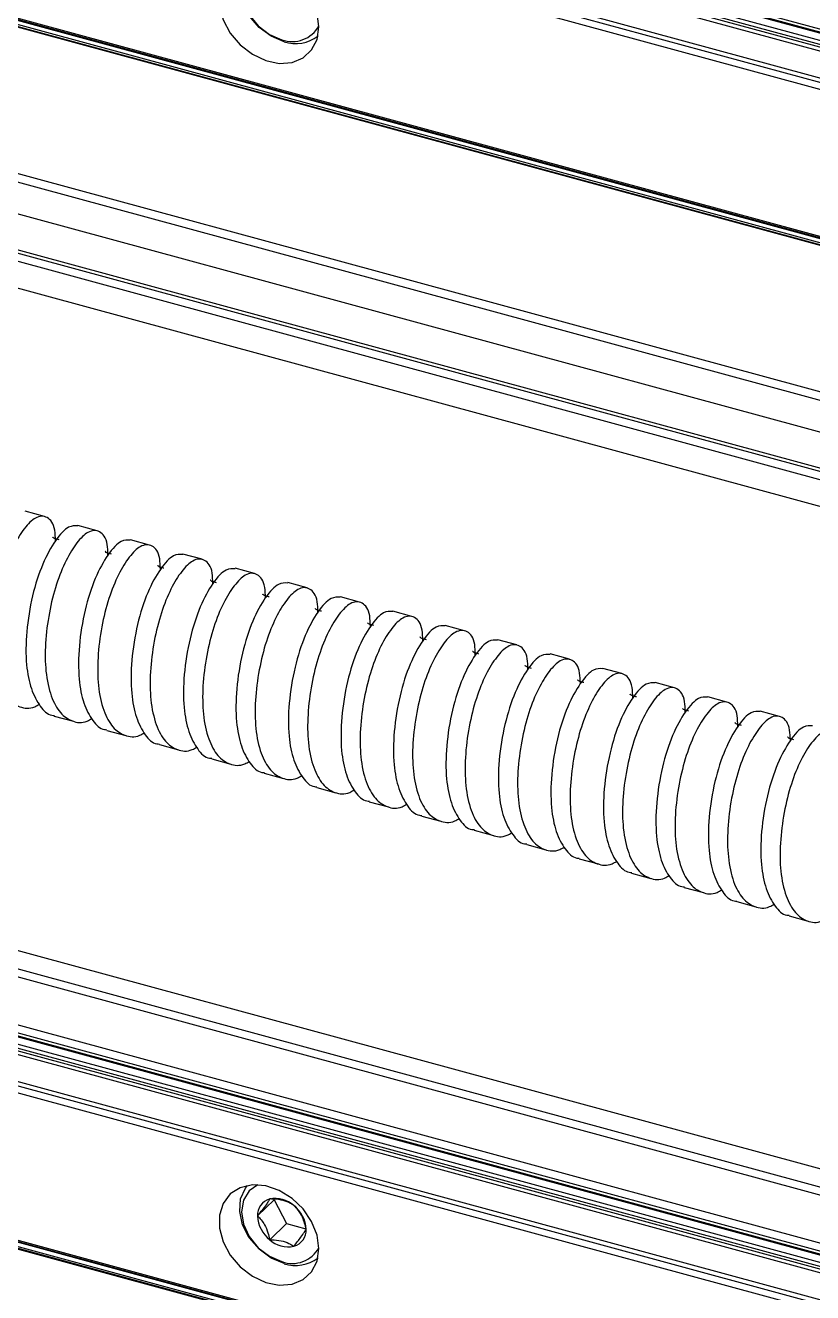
# Model space of a CAD drawing. Header units: millimetres. Extents: x 0 to 3353, y 0 to 2591.
# Drawn here: x 2475.3 to 2541.6, y 1930.8 to 2037.5 of the extents above; entities that cross this region are included whole.
import ezdxf

# ---------------------------------------------------------------- set-up
doc = ezdxf.new("R2010")
doc.units = ezdxf.units.MM
doc.header["$LTSCALE"] = 12

msp = doc.modelspace()

# ---------------------------------------------------------------- linework, layer by layer
at = {"color": 8, "linetype": 'Continuous', "lineweight": 25}
for p, q in [((2597.27, 2022.18), (1947.1, 2198.88)), ((2597.09, 2021.89), (1947.12, 2198.54)), ((2596.73, 2021.37), (1947.14, 2197.92)), ((2596.39, 2021.13), (1947.15, 2197.58)), ((2595.73, 2020.76), (1947.15, 2197.03)), ((2581.3, 2008.53), (1955.82, 2178.52)), ((2581.3, 2008.34), (1955.9, 2178.31)), ((2570.66, 1998.88), (1956.22, 2165.88)), ((2567.94, 1996.22), (1956.22, 2162.48)), ((2565.29, 1993.64), (1956.22, 2159.17)), ((2564.74, 1993.1), (1956.22, 2158.49)), ((2562.93, 1991.33), (1956.22, 2156.23)), ((2557.02, 1935.63), (1940.95, 2103.07)), ((2557.79, 1934.76), (1940.95, 2102.4)), ((2599.81, 1918.29), (1936.76, 2098.49)), ((2599.81, 1919.29), (1939.7, 2098.69)), ((2599.81, 1917.34), (1936.1, 2097.72)), ((2599.81, 1917.67), (1936.27, 2098.01)), ((2599.81, 1918.63), (1939.37, 2098.12)), ((2599.81, 1916.79), (1935.96, 2097.21)), ((2599.81, 1900.64), (1935.96, 2081.06)), ((2599.81, 1900.45), (1936.1, 2080.83))]:
    msp.add_line(p, q, dxfattribs=at)
at = {"color": 7, "linetype": 'Continuous', "lineweight": 25}
for p, q in [((2597.14, 2021.97), (1947.11, 2198.63)), ((2596.12, 2020.97), (1947.15, 2197.35)), ((2587.82, 2020.64), (1947.15, 2194.76)), ((2587.46, 2020.36), (1947.15, 2194.38)), ((2587, 2019.91), (1947.15, 2193.81)), ((2581.3, 2009.06), (1955.52, 2179.13)), ((2581.3, 2008.95), (1955.59, 2179.01)), ((1955.61, 2178.96), (2581.3, 2008.91)), ((2581.3, 2008.38), (1955.88, 2178.36)), ((1955.9, 2178.3), (2581.3, 2008.33)), ((1956.22, 2165.16), (2570.09, 1998.33)), ((2565.51, 1993.86), (1956.22, 2159.45)), ((2556.1, 1937.43), (1940.95, 2104.62)), ((2599.81, 1918.38), (1936.89, 2098.55)), ((2599.81, 1917.11), (1936.03, 2097.51)), ((2599.81, 1913.57), (1934.88, 2094.29)), ((2599.81, 1914.15), (1935.05, 2094.81)), ((2599.81, 1914.53), (1935.22, 2095.15)), ((2599.81, 1901.17), (1934.88, 2081.88)), ((2599.81, 1901.06), (1934.97, 2081.75)), ((1935.13, 2081.67), (2599.81, 1901.02)), ((2599.81, 1900.5), (1936.03, 2080.9)), ((1936.14, 2080.81), (2599.81, 1900.44)), ((2476.91, 1996.13), (2475.29, 1996.57)), ((2481.33, 1994.92), (2479.72, 1995.36)), ((2485.75, 1993.72), (2484.14, 1994.16)), ((2490.18, 1992.52), (2488.56, 1992.96)), ((2494.6, 1991.32), (2492.98, 1991.76)), ((2499.02, 1990.12), (2497.4, 1990.56)), ((2503.44, 1988.91), (2501.83, 1989.35)), ((2507.86, 1987.71), (2506.25, 1988.15)), ((2512.29, 1986.51), (2510.67, 1986.95)), ((2516.71, 1985.31), (2515.09, 1985.75)), ((2521.13, 1984.11), (2519.51, 1984.55)), ((2525.55, 1982.91), (2523.94, 1983.34)), ((2529.97, 1981.7), (2528.36, 1982.14)), ((2534.4, 1980.5), (2532.78, 1980.94)), ((2477.73, 1979.32), (2479.34, 1978.88)), ((2538.82, 1979.3), (2537.2, 1979.74)), ((2482.15, 1978.12), (2483.77, 1977.68)), ((2486.58, 1976.92), (2488.19, 1976.48)), ((2491, 1975.72), (2492.61, 1975.28)), ((2495.42, 1974.51), (2497.03, 1974.08)), ((2499.84, 1973.31), (2501.45, 1972.87)), ((2504.26, 1972.11), (2505.88, 1971.67)), ((2508.69, 1970.91), (2510.3, 1970.47)), ((2513.11, 1969.71), (2514.72, 1969.27)), ((2517.53, 1968.51), (2519.14, 1968.07)), ((2521.95, 1967.3), (2523.57, 1966.87)), ((2526.37, 1966.1), (2527.99, 1965.66)), ((2530.8, 1964.9), (2532.41, 1964.46)), ((2535.22, 1963.7), (2536.83, 1963.26)), ((2539.64, 1962.5), (2541.25, 1962.06)), ((2496.25, 1938.6), (2494.85, 1937.24)), ((2496.25, 1938.6), (2497.28, 1936.61)), ((2497.28, 1936.61), (2495.88, 1935.24)), ((2497.28, 1936.61), (2498.93, 1936.16))]:
    msp.add_line(p, q, dxfattribs=at)
at = {"color": 7, "linetype": 'Continuous', "lineweight": 25, "flags": 128}
for points in [[(2500.02, 2037.35), (2499.87, 2038.49), (2499.41, 2039.63), (2498.69, 2040.69), (2497.76, 2041.58), (2496.68, 2042.25), (2495.54, 2042.63), (2494.42, 2042.71), (2493.4, 2042.48), (2492.56, 2041.95), (2491.97, 2041.16), (2491.66, 2040.18), (2491.66, 2039.07), (2491.97, 2037.92), (2492.56, 2036.81), (2493.4, 2035.82), (2494.42, 2035.04), (2495.54, 2034.51), (2496.68, 2034.27), (2497.76, 2034.35), (2498.69, 2034.74), (2499.41, 2035.4), (2499.87, 2036.29), (2500.02, 2037.35)], [(2497.1, 2036.09), (2495.99, 2036.55), (2494.98, 2037.3), (2494.16, 2038.26), (2493.6, 2039.35), (2493.35, 2040.48), (2493.43, 2041.54), (2493.84, 2042.44), (2494.02, 2042.66)], [(2494.87, 2042.72), (2494.16, 2042.21), (2493.68, 2041.43), (2493.51, 2040.46), (2493.68, 2039.4), (2494.16, 2038.36), (2494.91, 2037.43), (2495.85, 2036.71), (2496.9, 2036.26)], [(2500.02, 1934.49), (2499.87, 1935.63), (2499.41, 1936.77), (2498.69, 1937.83), (2497.76, 1938.72), (2496.68, 1939.39), (2495.54, 1939.77), (2494.42, 1939.85), (2493.4, 1939.62), (2492.56, 1939.09), (2491.97, 1938.3), (2491.66, 1937.32), (2491.66, 1936.21), (2491.97, 1935.06), (2492.56, 1933.95), (2493.4, 1932.96), (2494.42, 1932.18), (2495.54, 1931.65), (2496.68, 1931.41), (2497.76, 1931.49), (2498.69, 1931.88), (2499.41, 1932.54), (2499.87, 1933.43), (2500.02, 1934.49)], [(2497.1, 1933.23), (2495.99, 1933.69), (2494.98, 1934.44), (2494.16, 1935.4), (2493.6, 1936.49), (2493.35, 1937.62), (2493.43, 1938.68), (2493.84, 1939.58), (2494.02, 1939.8)], [(2494.87, 1939.86), (2494.16, 1939.35), (2493.68, 1938.57), (2493.51, 1937.6), (2493.68, 1936.54), (2494.16, 1935.5), (2494.91, 1934.57), (2495.85, 1933.85), (2496.9, 1933.4)]]:
    msp.add_lwpolyline(points, dxfattribs=at)
at = {"color": 7, "linetype": 'Continuous', "lineweight": 25}
for centre, radius, start, end in [((2497.78, 2038.65), 2.55, 249.6404, 331.6199), ((2498.06, 2039), 3.07, 251.7031, 307.9246), ((2496.28, 1937.3), 1.43, 106.4011, 182.7899), ((2496.36, 1936.42), 2.3, 47.4605, 102.1305), ((2496.25, 1936), 2.7, 2.6127, 51.6756), ((2497.55, 1937.36), 2.7, 182.6127, 231.6756), ((2497.43, 1936.94), 2.3, 227.4605, 282.1305), ((2497.52, 1936.06), 1.43, 286.4011, 2.7899), ((2497.78, 1935.79), 2.55, 249.6404, 331.6199), ((2498.06, 1936.14), 3.07, 251.7031, 307.9246)]:
    msp.add_arc(centre, radius, start, end, dxfattribs=at)
for points, knots in [([(2477.83, 1994.08), (2477.82, 1994.39), (2477.79, 1995.41), (2477.16, 1996.19), (2476.23, 1996.19), (2475.22, 1995.22), (2474.27, 1993.69), (2473.44, 1991.65), (2472.83, 1989.22), (2472.51, 1986.66), (2472.54, 1984.2), (2472.98, 1982.15), (2473.78, 1980.71), (2474.81, 1980.02), (2475.75, 1979.9), (2476.34, 1980.24), (2476.47, 1980.31)], [0, 0, 0, 0, 0.040128, 0.132022, 0.225615, 0.301407, 0.374422, 0.448036, 0.523937, 0.60184, 0.677832, 0.757028, 0.832198, 0.904455, 0.979316, 1, 1, 1, 1]), ([(2479.71, 1995.33), (2479.46, 1995.34), (2478.89, 1995.37), (2477.84, 1994.23), (2476.71, 1992.2), (2475.83, 1989.47), (2475.34, 1986.44), (2475.31, 1983.7), (2475.74, 1981.53), (2476.51, 1980.1), (2477.2, 1979.39), (2477.67, 1979.38), (2477.74, 1979.38)], [0, 0, 0, 0, 0.093841, 0.213971, 0.329235, 0.448644, 0.570029, 0.687166, 0.78724, 0.887128, 0.982994, 1, 1, 1, 1]), ([(2482.25, 1992.88), (2482.24, 1993.19), (2482.21, 1994.21), (2481.58, 1994.99), (2480.65, 1994.98), (2479.64, 1994.02), (2478.7, 1992.49), (2477.87, 1990.45), (2477.26, 1988.02), (2476.94, 1985.45), (2476.96, 1983), (2477.41, 1980.95), (2478.2, 1979.51), (2479.23, 1978.82), (2480.17, 1978.69), (2480.76, 1979.03), (2480.89, 1979.11)], [0, 0, 0, 0, 0.040128, 0.132022, 0.225615, 0.301407, 0.374422, 0.448036, 0.523937, 0.60184, 0.677832, 0.757028, 0.832198, 0.904455, 0.979316, 1, 1, 1, 1]), ([(2478.13, 1994.16), (2478.08, 1994.17), (2477.99, 1994.18), (2477.68, 1994.28), (2477.58, 1994.41), (2477.59, 1994.37), (2477.59, 1994.37)], [0, 0, 0, 0, 0.409214, 0.721788, 0.962765, 1, 1, 1, 1]), ([(2484.13, 1994.13), (2483.88, 1994.14), (2483.32, 1994.17), (2482.26, 1993.03), (2481.13, 1991), (2480.26, 1988.27), (2479.77, 1985.24), (2479.74, 1982.5), (2480.16, 1980.32), (2480.93, 1978.9), (2481.62, 1978.19), (2482.09, 1978.18), (2482.17, 1978.17)], [0, 0, 0, 0, 0.093841, 0.213971, 0.329235, 0.448644, 0.570029, 0.687166, 0.78724, 0.887128, 0.982994, 1, 1, 1, 1]), ([(2486.67, 1991.68), (2486.66, 1991.99), (2486.63, 1993.01), (2486, 1993.79), (2485.07, 1993.78), (2484.06, 1992.82), (2483.12, 1991.29), (2482.29, 1989.25), (2481.68, 1986.82), (2481.36, 1984.25), (2481.38, 1981.8), (2481.83, 1979.75), (2482.62, 1978.3), (2483.65, 1977.62), (2484.6, 1977.49), (2485.18, 1977.83), (2485.31, 1977.91)], [0, 0, 0, 0, 0.040128, 0.132022, 0.225615, 0.301407, 0.374422, 0.448036, 0.523937, 0.60184, 0.677832, 0.757028, 0.832198, 0.904455, 0.979316, 1, 1, 1, 1]), ([(2482.55, 1992.96), (2482.5, 1992.97), (2482.41, 1992.98), (2482.1, 1993.07), (2482, 1993.21), (2482.01, 1993.17), (2482.01, 1993.17)], [0, 0, 0, 0, 0.409214, 0.721788, 0.962765, 1, 1, 1, 1]), ([(2488.55, 1992.92), (2488.3, 1992.94), (2487.74, 1992.96), (2486.68, 1991.83), (2485.55, 1989.79), (2484.68, 1987.07), (2484.19, 1984.04), (2484.16, 1981.3), (2484.59, 1979.12), (2485.35, 1977.7), (2486.04, 1976.98), (2486.52, 1976.97), (2486.59, 1976.97)], [0, 0, 0, 0, 0.093841, 0.213971, 0.329235, 0.448644, 0.570029, 0.687166, 0.78724, 0.887128, 0.982994, 1, 1, 1, 1]), ([(2491.09, 1990.48), (2491.08, 1990.79), (2491.05, 1991.81), (2490.43, 1992.59), (2489.49, 1992.58), (2488.48, 1991.61), (2487.54, 1990.09), (2486.71, 1988.05), (2486.1, 1985.62), (2485.78, 1983.05), (2485.8, 1980.59), (2486.25, 1978.55), (2487.04, 1977.1), (2488.08, 1976.42), (2489.02, 1976.29), (2489.61, 1976.63), (2489.73, 1976.71)], [0, 0, 0, 0, 0.040128, 0.132022, 0.225615, 0.301407, 0.374422, 0.448036, 0.523937, 0.60184, 0.677832, 0.757028, 0.832198, 0.904455, 0.979316, 1, 1, 1, 1]), ([(2486.97, 1991.76), (2486.92, 1991.76), (2486.84, 1991.78), (2486.53, 1991.87), (2486.42, 1992.01), (2486.43, 1991.97), (2486.43, 1991.97)], [0, 0, 0, 0, 0.409214, 0.721788, 0.962765, 1, 1, 1, 1]), ([(2492.97, 1991.72), (2492.73, 1991.73), (2492.16, 1991.76), (2491.1, 1990.63), (2489.98, 1988.59), (2489.1, 1985.87), (2488.61, 1982.83), (2488.58, 1980.1), (2489.01, 1977.92), (2489.77, 1976.5), (2490.46, 1975.78), (2490.94, 1975.77), (2491.01, 1975.77)], [0, 0, 0, 0, 0.093841, 0.213971, 0.329235, 0.448644, 0.570029, 0.687166, 0.78724, 0.887128, 0.982994, 1, 1, 1, 1]), ([(2495.52, 1989.27), (2495.51, 1989.58), (2495.48, 1990.61), (2494.85, 1991.39), (2493.91, 1991.38), (2492.91, 1990.41), (2491.96, 1988.89), (2491.13, 1986.85), (2490.52, 1984.42), (2490.2, 1981.85), (2490.23, 1979.39), (2490.67, 1977.35), (2491.46, 1975.9), (2492.5, 1975.21), (2493.44, 1975.09), (2494.03, 1975.43), (2494.16, 1975.5)], [0, 0, 0, 0, 0.040128, 0.132022, 0.225615, 0.301407, 0.374422, 0.448036, 0.523937, 0.60184, 0.677832, 0.757028, 0.832198, 0.904455, 0.979316, 1, 1, 1, 1]), ([(2491.4, 1990.55), (2491.35, 1990.56), (2491.26, 1990.58), (2490.95, 1990.67), (2490.84, 1990.8), (2490.86, 1990.77), (2490.86, 1990.76)], [0, 0, 0, 0, 0.409214, 0.721788, 0.962765, 1, 1, 1, 1]), ([(2497.4, 1990.52), (2497.15, 1990.53), (2496.58, 1990.56), (2495.52, 1989.43), (2494.4, 1987.39), (2493.52, 1984.66), (2493.03, 1981.63), (2493, 1978.89), (2493.43, 1976.72), (2494.2, 1975.3), (2494.88, 1974.58), (2495.36, 1974.57), (2495.43, 1974.57)], [0, 0, 0, 0, 0.093841, 0.213971, 0.329235, 0.448644, 0.570029, 0.687166, 0.78724, 0.887128, 0.982994, 1, 1, 1, 1]), ([(2499.94, 1988.07), (2499.93, 1988.38), (2499.9, 1989.4), (2499.27, 1990.18), (2498.34, 1990.18), (2497.33, 1989.21), (2496.38, 1987.68), (2495.55, 1985.64), (2494.95, 1983.22), (2494.62, 1980.65), (2494.65, 1978.19), (2495.09, 1976.14), (2495.89, 1974.7), (2496.92, 1974.01), (2497.86, 1973.89), (2498.45, 1974.23), (2498.58, 1974.3)], [0, 0, 0, 0, 0.040128, 0.132022, 0.225615, 0.301407, 0.374422, 0.448036, 0.523937, 0.60184, 0.677832, 0.757028, 0.832198, 0.904455, 0.979316, 1, 1, 1, 1]), ([(2495.82, 1989.35), (2495.77, 1989.36), (2495.68, 1989.38), (2495.37, 1989.47), (2495.26, 1989.6), (2495.28, 1989.57), (2495.28, 1989.56)], [0, 0, 0, 0, 0.409214, 0.721788, 0.962765, 1, 1, 1, 1]), ([(2501.82, 1989.32), (2501.57, 1989.33), (2501, 1989.36), (2499.95, 1988.22), (2498.82, 1986.19), (2497.94, 1983.46), (2497.45, 1980.43), (2497.42, 1977.69), (2497.85, 1975.52), (2498.62, 1974.1), (2499.31, 1973.38), (2499.78, 1973.37), (2499.85, 1973.37)], [0, 0, 0, 0, 0.093841, 0.213971, 0.329235, 0.448644, 0.570029, 0.687166, 0.78724, 0.887128, 0.982994, 1, 1, 1, 1]), ([(2504.36, 1986.87), (2504.35, 1987.18), (2504.32, 1988.2), (2503.69, 1988.98), (2502.76, 1988.98), (2501.75, 1988.01), (2500.81, 1986.48), (2499.98, 1984.44), (2499.37, 1982.01), (2499.05, 1979.45), (2499.07, 1976.99), (2499.52, 1974.94), (2500.31, 1973.5), (2501.34, 1972.81), (2502.29, 1972.68), (2502.87, 1973.03), (2503, 1973.1)], [0, 0, 0, 0, 0.040128, 0.132022, 0.225615, 0.301407, 0.374422, 0.448036, 0.523937, 0.60184, 0.677832, 0.757028, 0.832198, 0.904455, 0.979316, 1, 1, 1, 1]), ([(2500.24, 1988.15), (2500.19, 1988.16), (2500.1, 1988.17), (2499.79, 1988.27), (2499.69, 1988.4), (2499.7, 1988.36), (2499.7, 1988.36)], [0, 0, 0, 0, 0.409214, 0.721788, 0.962765, 1, 1, 1, 1]), ([(2506.24, 1988.12), (2505.99, 1988.13), (2505.43, 1988.16), (2504.37, 1987.02), (2503.24, 1984.99), (2502.37, 1982.26), (2501.88, 1979.23), (2501.85, 1976.49), (2502.27, 1974.31), (2503.04, 1972.89), (2503.73, 1972.18), (2504.2, 1972.17), (2504.28, 1972.16)], [0, 0, 0, 0, 0.093841, 0.213971, 0.329235, 0.448644, 0.570029, 0.687166, 0.78724, 0.887128, 0.982994, 1, 1, 1, 1]), ([(2508.78, 1985.67), (2508.77, 1985.98), (2508.74, 1987), (2508.11, 1987.78), (2507.18, 1987.77), (2506.17, 1986.81), (2505.23, 1985.28), (2504.4, 1983.24), (2503.79, 1980.81), (2503.47, 1978.24), (2503.49, 1975.79), (2503.94, 1973.74), (2504.73, 1972.29), (2505.76, 1971.61), (2506.71, 1971.48), (2507.29, 1971.82), (2507.42, 1971.9)], [0, 0, 0, 0, 0.040128, 0.132022, 0.225615, 0.301407, 0.374422, 0.448036, 0.523937, 0.60184, 0.677832, 0.757028, 0.832198, 0.904455, 0.979316, 1, 1, 1, 1]), ([(2504.66, 1986.95), (2504.61, 1986.96), (2504.52, 1986.97), (2504.21, 1987.06), (2504.11, 1987.2), (2504.12, 1987.16), (2504.12, 1987.16)], [0, 0, 0, 0, 0.409214, 0.721788, 0.962765, 1, 1, 1, 1]), ([(2510.66, 1986.91), (2510.41, 1986.93), (2509.85, 1986.96), (2508.79, 1985.82), (2507.66, 1983.78), (2506.79, 1981.06), (2506.3, 1978.03), (2506.27, 1975.29), (2506.7, 1973.11), (2507.46, 1971.69), (2508.15, 1970.97), (2508.63, 1970.96), (2508.7, 1970.96)], [0, 0, 0, 0, 0.093841, 0.213971, 0.329235, 0.448644, 0.570029, 0.687166, 0.78724, 0.887128, 0.982994, 1, 1, 1, 1]), ([(2513.2, 1984.47), (2513.2, 1984.78), (2513.16, 1985.8), (2512.54, 1986.58), (2511.6, 1986.57), (2510.59, 1985.6), (2509.65, 1984.08), (2508.82, 1982.04), (2508.21, 1979.61), (2507.89, 1977.04), (2507.91, 1974.59), (2508.36, 1972.54), (2509.15, 1971.09), (2510.19, 1970.41), (2511.13, 1970.28), (2511.72, 1970.62), (2511.84, 1970.7)], [0, 0, 0, 0, 0.040128, 0.132022, 0.225615, 0.301407, 0.374422, 0.448036, 0.523937, 0.60184, 0.677832, 0.757028, 0.832198, 0.904455, 0.979316, 1, 1, 1, 1]), ([(2509.08, 1985.75), (2509.03, 1985.76), (2508.95, 1985.77), (2508.64, 1985.86), (2508.53, 1986), (2508.54, 1985.96), (2508.55, 1985.96)], [0, 0, 0, 0, 0.409214, 0.721788, 0.962765, 1, 1, 1, 1]), ([(2515.08, 1985.71), (2514.84, 1985.73), (2514.27, 1985.75), (2513.21, 1984.62), (2512.09, 1982.58), (2511.21, 1979.86), (2510.72, 1976.83), (2510.69, 1974.09), (2511.12, 1971.91), (2511.88, 1970.49), (2512.57, 1969.77), (2513.05, 1969.76), (2513.12, 1969.76)], [0, 0, 0, 0, 0.093841, 0.213971, 0.329235, 0.448644, 0.570029, 0.687166, 0.78724, 0.887128, 0.982994, 1, 1, 1, 1]), ([(2517.63, 1983.26), (2517.62, 1983.58), (2517.59, 1984.6), (2516.96, 1985.38), (2516.02, 1985.37), (2515.02, 1984.4), (2514.07, 1982.88), (2513.24, 1980.84), (2512.63, 1978.41), (2512.31, 1975.84), (2512.34, 1973.38), (2512.78, 1971.34), (2513.57, 1969.89), (2514.61, 1969.21), (2515.55, 1969.08), (2516.14, 1969.42), (2516.27, 1969.49)], [0, 0, 0, 0, 0.040128, 0.132022, 0.225615, 0.301407, 0.374422, 0.448036, 0.523937, 0.60184, 0.677832, 0.757028, 0.832198, 0.904455, 0.979316, 1, 1, 1, 1]), ([(2513.51, 1984.54), (2513.46, 1984.55), (2513.37, 1984.57), (2513.06, 1984.66), (2512.95, 1984.79), (2512.97, 1984.76), (2512.97, 1984.75)], [0, 0, 0, 0, 0.409214, 0.721788, 0.962765, 1, 1, 1, 1]), ([(2519.51, 1984.51), (2519.26, 1984.52), (2518.69, 1984.55), (2517.63, 1983.42), (2516.51, 1981.38), (2515.63, 1978.66), (2515.14, 1975.62), (2515.11, 1972.88), (2515.54, 1970.71), (2516.31, 1969.29), (2517, 1968.57), (2517.47, 1968.56), (2517.54, 1968.56)], [0, 0, 0, 0, 0.093841, 0.213971, 0.329235, 0.448644, 0.570029, 0.687166, 0.78724, 0.887128, 0.982994, 1, 1, 1, 1]), ([(2522.05, 1982.06), (2522.04, 1982.37), (2522.01, 1983.39), (2521.38, 1984.17), (2520.45, 1984.17), (2519.44, 1983.2), (2518.49, 1981.68), (2517.67, 1979.64), (2517.06, 1977.21), (2516.73, 1974.64), (2516.76, 1972.18), (2517.21, 1970.14), (2518, 1968.69), (2519.03, 1968), (2519.97, 1967.88), (2520.56, 1968.22), (2520.69, 1968.29)], [0, 0, 0, 0, 0.040128, 0.132022, 0.225615, 0.301407, 0.374422, 0.448036, 0.523937, 0.60184, 0.677832, 0.757028, 0.832198, 0.904455, 0.979316, 1, 1, 1, 1]), ([(2517.93, 1983.34), (2517.88, 1983.35), (2517.79, 1983.37), (2517.48, 1983.46), (2517.37, 1983.59), (2517.39, 1983.56), (2517.39, 1983.55)], [0, 0, 0, 0, 0.409214, 0.721788, 0.962765, 1, 1, 1, 1]), ([(2523.93, 1983.31), (2523.68, 1983.32), (2523.11, 1983.35), (2522.06, 1982.21), (2520.93, 1980.18), (2520.05, 1977.45), (2519.57, 1974.42), (2519.53, 1971.68), (2519.96, 1969.51), (2520.73, 1968.09), (2521.42, 1967.37), (2521.89, 1967.36), (2521.96, 1967.36)], [0, 0, 0, 0, 0.093841, 0.213971, 0.329235, 0.448644, 0.570029, 0.687166, 0.78724, 0.887128, 0.982994, 1, 1, 1, 1]), ([(2526.47, 1980.86), (2526.46, 1981.17), (2526.43, 1982.19), (2525.8, 1982.97), (2524.87, 1982.97), (2523.86, 1982), (2522.92, 1980.47), (2522.09, 1978.43), (2521.48, 1976), (2521.16, 1973.44), (2521.18, 1970.98), (2521.63, 1968.93), (2522.42, 1967.49), (2523.45, 1966.8), (2524.4, 1966.68), (2524.98, 1967.02), (2525.11, 1967.09)], [0, 0, 0, 0, 0.040128, 0.132022, 0.225615, 0.301407, 0.374422, 0.448036, 0.523937, 0.60184, 0.677832, 0.757028, 0.832198, 0.904455, 0.979316, 1, 1, 1, 1]), ([(2522.35, 1982.14), (2522.3, 1982.15), (2522.21, 1982.17), (2521.9, 1982.26), (2521.8, 1982.39), (2521.81, 1982.36), (2521.81, 1982.35)], [0, 0, 0, 0, 0.409214, 0.721788, 0.962765, 1, 1, 1, 1]), ([(2528.35, 1982.11), (2528.1, 1982.12), (2527.54, 1982.15), (2526.48, 1981.01), (2525.35, 1978.98), (2524.48, 1976.25), (2523.99, 1973.22), (2523.96, 1970.48), (2524.39, 1968.31), (2525.15, 1966.88), (2525.84, 1966.17), (2526.31, 1966.16), (2526.39, 1966.16)], [0, 0, 0, 0, 0.093841, 0.213971, 0.329235, 0.448644, 0.570029, 0.687166, 0.78724, 0.887128, 0.982994, 1, 1, 1, 1]), ([(2530.89, 1979.66), (2530.88, 1979.97), (2530.85, 1980.99), (2530.22, 1981.77), (2529.29, 1981.76), (2528.28, 1980.8), (2527.34, 1979.27), (2526.51, 1977.23), (2525.9, 1974.8), (2525.58, 1972.23), (2525.6, 1969.78), (2526.05, 1967.73), (2526.84, 1966.29), (2527.87, 1965.6), (2528.82, 1965.47), (2529.4, 1965.81), (2529.53, 1965.89)], [0, 0, 0, 0, 0.040128, 0.132022, 0.225615, 0.301407, 0.374422, 0.448036, 0.523937, 0.60184, 0.677832, 0.757028, 0.832198, 0.904455, 0.979316, 1, 1, 1, 1]), ([(2526.77, 1980.94), (2526.72, 1980.95), (2526.63, 1980.96), (2526.32, 1981.06), (2526.22, 1981.19), (2526.23, 1981.15), (2526.23, 1981.15)], [0, 0, 0, 0, 0.409214, 0.721788, 0.962765, 1, 1, 1, 1]), ([(2532.77, 1980.91), (2532.52, 1980.92), (2531.96, 1980.95), (2530.9, 1979.81), (2529.77, 1977.78), (2528.9, 1975.05), (2528.41, 1972.02), (2528.38, 1969.28), (2528.81, 1967.1), (2529.57, 1965.68), (2530.26, 1964.97), (2530.74, 1964.96), (2530.81, 1964.95)], [0, 0, 0, 0, 0.093841, 0.213971, 0.329235, 0.448644, 0.570029, 0.687166, 0.78724, 0.887128, 0.982994, 1, 1, 1, 1]), ([(2535.31, 1978.46), (2535.31, 1978.77), (2535.28, 1979.79), (2534.65, 1980.57), (2533.71, 1980.56), (2532.71, 1979.6), (2531.76, 1978.07), (2530.93, 1976.03), (2530.32, 1973.6), (2530, 1971.03), (2530.02, 1968.58), (2530.47, 1966.53), (2531.26, 1965.08), (2532.3, 1964.4), (2533.24, 1964.27), (2533.83, 1964.61), (2533.95, 1964.69)], [0, 0, 0, 0, 0.040128, 0.132022, 0.225615, 0.301407, 0.374422, 0.448036, 0.523937, 0.60184, 0.677832, 0.757028, 0.832198, 0.904455, 0.979316, 1, 1, 1, 1]), ([(2531.19, 1979.74), (2531.14, 1979.75), (2531.06, 1979.76), (2530.75, 1979.85), (2530.64, 1979.99), (2530.65, 1979.95), (2530.66, 1979.95)], [0, 0, 0, 0, 0.409214, 0.721788, 0.962765, 1, 1, 1, 1]), ([(2537.2, 1979.7), (2536.95, 1979.72), (2536.38, 1979.74), (2535.32, 1978.61), (2534.2, 1976.57), (2533.32, 1973.85), (2532.83, 1970.82), (2532.8, 1968.08), (2533.23, 1965.9), (2534, 1964.48), (2534.68, 1963.76), (2535.16, 1963.75), (2535.23, 1963.75)], [0, 0, 0, 0, 0.093841, 0.213971, 0.329235, 0.448644, 0.570029, 0.687166, 0.78724, 0.887128, 0.982994, 1, 1, 1, 1]), ([(2539.74, 1977.26), (2539.73, 1977.57), (2539.7, 1978.59), (2539.07, 1979.37), (2538.13, 1979.36), (2537.13, 1978.39), (2536.18, 1976.87), (2535.35, 1974.83), (2534.74, 1972.4), (2534.42, 1969.83), (2534.45, 1967.37), (2534.89, 1965.33), (2535.69, 1963.88), (2536.72, 1963.2), (2537.66, 1963.07), (2538.25, 1963.41), (2538.38, 1963.49)], [0, 0, 0, 0, 0.040128, 0.132022, 0.225615, 0.301407, 0.374422, 0.448036, 0.523937, 0.60184, 0.677832, 0.757028, 0.832198, 0.904455, 0.979316, 1, 1, 1, 1]), ([(2535.62, 1978.54), (2535.57, 1978.54), (2535.48, 1978.56), (2535.17, 1978.65), (2535.06, 1978.79), (2535.08, 1978.75), (2535.08, 1978.75)], [0, 0, 0, 0, 0.409214, 0.721788, 0.962765, 1, 1, 1, 1]), ([(2541.62, 1978.5), (2541.37, 1978.51), (2540.8, 1978.54), (2539.74, 1977.41), (2538.62, 1975.37), (2537.74, 1972.65), (2537.25, 1969.61), (2537.22, 1966.88), (2537.65, 1964.7), (2538.42, 1963.28), (2539.11, 1962.56), (2539.58, 1962.55), (2539.65, 1962.55)], [0, 0, 0, 0, 0.093841, 0.213971, 0.329235, 0.448644, 0.570029, 0.687166, 0.78724, 0.887128, 0.982994, 1, 1, 1, 1]), ([(2544.16, 1976.05), (2544.15, 1976.36), (2544.12, 1977.39), (2543.49, 1978.17), (2542.56, 1978.16), (2541.55, 1977.19), (2540.6, 1975.67), (2539.78, 1973.63), (2539.17, 1971.2), (2538.85, 1968.63), (2538.87, 1966.17), (2539.32, 1964.13), (2540.11, 1962.68), (2541.14, 1961.99), (2542.08, 1961.87), (2542.67, 1962.21), (2542.8, 1962.28)], [0, 0, 0, 0, 0.040128, 0.132022, 0.225615, 0.301407, 0.374422, 0.448036, 0.523937, 0.60184, 0.677832, 0.757028, 0.832198, 0.904455, 0.979316, 1, 1, 1, 1]), ([(2540.04, 1977.33), (2539.99, 1977.34), (2539.9, 1977.36), (2539.59, 1977.45), (2539.48, 1977.58), (2539.5, 1977.55), (2539.5, 1977.54)], [0, 0, 0, 0, 0.4092145, 0.7217878, 0.9627653, 1, 1, 1, 1]), ([(2495.88, 1938.67), (2495.84, 1938.61), (2495.77, 1938.47), (2495.56, 1938.16), (2495.24, 1937.73), (2494.97, 1937.39), (2494.85, 1937.24)], [0, 0, 0, 0, 0.216453, 0.440306, 0.751896, 1, 1, 1, 1]), ([(2497.92, 1938.12), (2497.83, 1938.18), (2497.58, 1938.34), (2497.04, 1938.57), (2496.4, 1938.66), (2496, 1938.67), (2495.88, 1938.67)], [0, 0, 0, 0, 0.180942, 0.506293, 0.843975, 1, 1, 1, 1]), ([(2498.94, 1936.13), (2498.9, 1936.29), (2498.83, 1936.64), (2498.62, 1937.21), (2498.31, 1937.73), (2498.04, 1938), (2497.92, 1938.12)], [0, 0, 0, 0, 0.216453, 0.440306, 0.751896, 1, 1, 1, 1]), ([(2494.85, 1937.24), (2494.96, 1937.13), (2495.17, 1936.92), (2495.49, 1936.46), (2495.74, 1935.88), (2495.83, 1935.44), (2495.88, 1935.24)], [0, 0, 0, 0, 0.216453, 0.440306, 0.751896, 1, 1, 1, 1]), ([(2495.88, 1935.24), (2496, 1935.24), (2496.4, 1935.23), (2497.04, 1935.14), (2497.58, 1934.91), (2497.83, 1934.75), (2497.92, 1934.69)], [0, 0, 0, 0, 0.156025, 0.493707, 0.819058, 1, 1, 1, 1]), ([(2497.92, 1934.69), (2498.02, 1934.82), (2498.23, 1935.09), (2498.55, 1935.51), (2498.8, 1935.88), (2498.9, 1936.05), (2498.94, 1936.13)], [0, 0, 0, 0, 0.216453, 0.440306, 0.751896, 1, 1, 1, 1])]:
    msp.add_open_spline(points, degree=3, knots=knots, dxfattribs=at)

doc.saveas('drawing.dxf')
